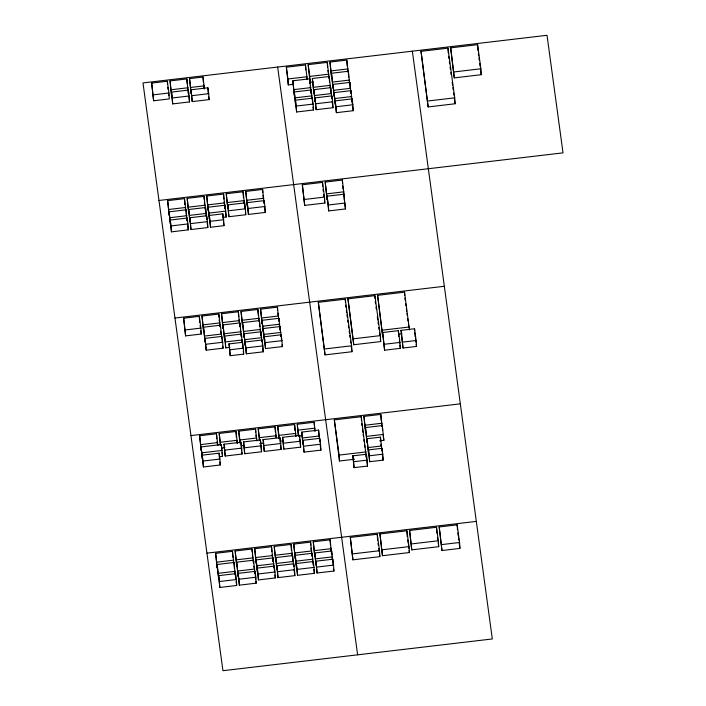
<?xml version="1.0" encoding="UTF-8"?>
<svg xmlns="http://www.w3.org/2000/svg" width="706" height="706" viewBox="0 0 706 706"><rect width="100%" height="100%" fill="white"/><g stroke="black" fill="none" stroke-linecap="round" stroke-linejoin="round"><path stroke-width="1.06" d="M151.666 83.087L167.331 81.243L168.937 92.998L169.281 98.928L153.617 100.773L151.666 83.087L153.617 100.773M170.031 80.925L171.576 95.672L170.031 80.925L186.861 78.94L188.414 93.686L188.149 91.727M189.552 78.622L191.105 93.368L189.552 78.622L203.028 77.042L204.405 88.824M293.608 84.279L288.304 84.905L286.354 67.22L305.469 64.97L307.242 79.69M310.949 91.586L311.214 93.545L308.16 64.652L327.275 62.393L329.111 78.101M329.967 62.075L331.52 76.822L329.967 62.075L346.805 60.089L348.182 71.871M421.032 51.344L447.975 48.167L454.726 97.834L455.079 103.764L428.145 106.941L421.032 51.344L428.145 106.941M450.666 47.849L477.6 44.681L480.883 68.782L481.227 74.704L454.293 77.881L450.666 47.849L454.293 77.881M171.223 89.741L188.061 87.756M190.752 87.438L204.228 85.858M331.167 70.891L348.005 68.914M171.549 92.098L188.378 90.112L189.182 95.99L189.535 101.92L172.696 103.906L171.549 92.098L172.696 103.906M191.079 89.794L207.908 87.809L208.711 93.686L209.064 99.617L192.226 101.602L191.079 89.794L192.226 101.602M331.485 73.248L333.038 87.994L331.485 73.248L348.323 71.262L349.699 83.043M153.264 94.842L168.937 92.998M288.304 84.905L287.951 78.975L307.066 76.725M313.296 81.958L310.11 82.328L309.757 76.407L328.872 74.148M292.831 80.784L294.376 95.531L292.831 80.784L309.66 78.807L309.96 83.74M312.352 78.49L313.905 93.227L312.352 78.49L329.19 76.504L330.567 88.285M172.343 97.975L189.182 95.99M191.873 95.672L208.711 93.686M332.685 82.064L349.523 80.078M333.003 84.411L334.159 96.219L333.003 84.411L349.841 82.425L350.935 93.245L350.591 91.295M294.023 89.6L310.861 87.623M313.552 87.306L330.39 85.32M453.94 71.95L480.883 68.782M294.349 91.956L295.496 103.764L294.349 91.956L311.178 89.971L312.158 98.814M313.879 89.653L315.026 101.461L313.879 89.653L330.708 87.668L331.802 98.487M333.806 90.289L350.644 88.303M334.123 92.645L335.279 104.453L334.123 92.645L350.961 90.659L352.109 102.467M295.143 97.834L311.981 95.848M314.673 95.531L331.511 93.545M295.47 100.181L312.299 98.205L313.102 104.082L313.455 110.004L296.617 111.989L295.47 100.181L296.617 111.989M314.991 97.887L331.829 95.901L332.632 101.779L332.985 107.709L316.147 109.686L314.991 97.887L316.147 109.686M334.926 98.522L351.756 96.537M335.244 100.87L352.082 98.884L352.876 104.762L353.229 110.692L336.391 112.678L335.244 100.87L336.391 112.678M296.264 106.059L313.102 104.082M315.794 103.764L332.632 101.779M336.047 106.747L352.876 104.762M427.792 101.011L454.726 97.834M158.974 200.478L563.017 152.858L547.026 35.3L142.983 82.92L222.937 670.7L492.311 638.956L412.348 51.176M167.657 200.645L169.211 215.392L167.657 200.645L184.495 198.66L185.872 210.441M187.187 198.342L188.74 213.088L187.187 198.342L204.025 196.365L205.517 210.114M206.717 196.047L208.27 210.785L206.717 196.047L223.555 194.062L225.108 208.808L224.835 206.849M226.247 193.744L227.8 208.491L226.247 193.744L243.085 191.758L244.461 203.54M245.776 191.441L247.329 206.187L245.776 191.441L262.614 189.455L264.106 203.213M302.344 184.778L322.501 182.395L324.504 197.089L324.857 203.019L304.692 205.402L302.344 184.778L304.692 205.402M325.201 182.077L327.152 199.763L325.201 182.077L342.366 180.056L344.316 197.742M168.858 209.461L185.696 207.476M188.387 207.158L205.225 205.181M207.917 204.864L224.755 202.878M227.447 202.56L244.285 200.575M246.976 200.257L263.815 198.271M169.175 211.818L170.331 223.625L169.175 211.818L186.013 209.832L187.108 220.651M188.705 209.514L189.861 221.322L188.705 209.514L205.543 207.529L206.699 219.337M208.235 207.211L209.391 219.019L208.235 207.211L225.073 205.225L226.22 217.033L223.07 217.404M227.764 204.908L244.603 202.922L245.406 208.808L245.75 214.73L228.92 216.716L227.764 204.908L228.92 216.716M247.294 202.613L264.132 200.628L264.926 206.505L265.279 212.435L248.45 214.412L247.294 202.613L248.45 214.412M326.799 193.832L343.963 191.811M343.443 191.326L345.508 208.95L328.669 210.935L327.116 196.189L343.954 194.203L344.069 196.18M304.339 199.471L324.504 197.089M169.978 217.695L186.816 215.709M189.508 215.392L206.346 213.406M209.038 213.088L225.876 211.103M228.567 210.785L245.406 208.808M248.097 208.491L264.926 206.505M170.296 220.043L187.134 218.057L187.937 223.934L188.281 229.865L171.452 231.85L170.296 220.043L171.452 231.85M189.826 217.739L206.664 215.762L207.467 221.64L207.811 227.561L190.982 229.547L189.826 217.739L190.982 229.547M209.355 215.445L222.822 213.856L223.625 219.734L223.978 225.664L210.512 227.244L209.355 215.445L210.512 227.244M328.669 210.935L328.316 205.005L345.155 203.019M171.099 225.92L187.937 223.934M190.629 223.617L207.467 221.64M210.159 221.322L223.625 219.734M174.964 318.035L444.33 286.283M183.648 318.203L199.304 316.359L200.91 328.113L201.263 334.044L185.607 335.888L183.648 318.203L185.607 335.888M202.004 316.041L203.549 330.787L202.004 316.041L218.834 314.055L220.272 326.825M221.534 313.738L223.078 328.484L221.534 313.738L238.363 311.752L239.916 326.499L239.652 324.539M241.064 311.434L242.608 326.181L241.064 311.434L257.893 309.457L259.27 321.239M260.585 309.14L262.138 323.877L260.585 309.14L277.423 307.154L278.914 320.912L278.579 318.962M318.335 302.327L345.269 299.159L351.614 345.79L351.967 351.712L325.034 354.889L318.335 302.327L325.034 354.889M347.97 298.841L374.904 295.664L380.34 335.632L380.693 341.563L353.759 344.74L347.97 298.841L353.759 344.74M377.595 295.346L382.687 336.1L377.595 295.346L404.529 292.169L409.445 329.958M203.204 324.857L220.034 322.871M222.734 322.554L239.563 320.568M242.255 320.25L259.093 318.274M261.785 317.956L278.623 315.97M203.522 327.205L205.075 341.951L203.522 327.205L220.36 325.228L221.79 337.998M223.052 324.91L224.605 339.657L223.052 324.91L239.881 322.924L241.381 336.683M242.582 322.607L244.135 337.353L242.582 322.607L259.411 320.621L260.964 335.368M262.111 320.303L263.259 332.111L262.111 320.303L278.941 318.318L280.097 330.126M185.254 329.958L200.91 328.113M262.906 326.181L279.744 324.195M263.223 328.537L264.379 340.336L263.223 328.537L280.061 326.551L281.094 336.383M204.722 336.03L221.552 334.044M224.252 333.726L241.081 331.741M243.782 331.423L260.611 329.437M205.04 338.377L221.878 336.391L222.672 342.269L223.025 348.199L206.196 350.185L205.04 338.377L206.196 350.185M229.927 347.387L225.717 347.881L224.57 336.074L241.408 334.088L242.379 342.931M244.1 333.77L245.247 345.578L244.1 333.77L260.938 331.794L261.97 341.616M264.026 334.415L280.864 332.429M264.344 336.762L281.182 334.776L281.985 340.654L282.338 346.584L265.5 348.57L264.344 336.762L265.5 348.57M205.843 344.254L222.672 342.269M225.717 347.881L225.373 341.951L242.202 339.965M244.894 339.648L261.732 337.671M229.053 343.91L242.52 342.322L243.323 348.199L243.676 354.13L230.209 355.709L229.053 343.91L230.209 355.709M245.22 342.004L262.05 340.018L262.853 345.896L263.206 351.826L246.368 353.812L245.22 342.004L246.368 353.812M265.147 342.639L281.985 340.654M382.334 330.17L409.268 326.993M229.856 349.788L243.323 348.199M246.015 347.881L262.853 345.896M382.652 332.517L398.369 330.664L399.975 342.428L400.328 348.349L384.602 350.202L382.652 332.517L384.602 350.202M401.07 330.346L414.537 328.767L416.134 340.521L416.487 346.443L403.02 348.032L401.07 330.346L403.02 348.032M353.406 338.809L380.34 335.632M398.846 334.194L402.076 333.814M324.681 348.958L351.614 345.79M384.249 344.272L399.975 342.428M402.667 342.11L416.134 340.521M190.955 435.584L460.321 403.841M199.648 435.761L201.192 450.507L199.648 435.761L216.477 433.775L217.854 445.557M220.325 445.265L219.178 433.458L236.007 431.472L237.384 443.253M239.855 442.962L238.699 431.154L255.537 429.169L256.913 440.95M259.384 440.659L258.228 428.851L275.066 426.874L276.381 437.667M278.914 438.364L277.758 426.556L294.596 424.571L295.973 436.352M297.288 424.253L298.444 436.061L297.288 424.253L314.126 422.267L315.097 431.11M354.553 459.235L339.471 461.009L334.326 419.885L361.26 416.716L366.405 457.841L366.114 455.705M363.961 416.399L365.514 431.137L363.961 416.399L380.79 414.413L382.167 426.195M298.091 430.13L314.929 428.145M301.78 432.081L302.927 443.889L301.78 432.081L318.609 430.104L319.765 441.903L319.5 439.944M200.848 444.577L217.677 442.591M220.546 445.239L220.369 442.274L237.207 440.288M240.075 442.936L239.899 439.97L256.737 437.994M259.605 440.632L259.429 437.676L276.267 435.69M279.135 438.338L278.958 435.373L295.796 433.387M365.161 425.215L381.99 423.229M201.166 446.924L202.313 458.732L201.166 446.924L221.366 444.551L222.522 456.35L219.328 456.729M224.058 444.233L240.896 442.247L241.699 448.125L242.043 454.055L225.214 456.032L224.058 444.233L225.214 456.032M243.588 441.93L260.426 439.944L261.22 445.821L261.573 451.752L244.744 453.737L243.588 441.93L244.744 453.737M263.117 439.626L279.955 437.641L280.75 443.518L281.103 449.448L264.273 451.434L263.117 439.626L264.273 451.434M282.647 437.323L299.485 435.337L300.279 441.215L300.632 447.145L283.803 449.131L282.647 437.323L283.803 449.131M365.479 427.562L367.032 442.309L365.479 427.562L382.317 425.577L383.861 440.323L379.651 440.818M299.494 435.937L302.653 435.567M302.574 437.958L319.412 435.981M221.781 448.081L224.932 447.71M241.311 445.777L244.461 445.407M259.782 443.597L263.991 443.103M280.361 441.171L283.521 440.8M302.892 440.315L319.73 438.329L320.533 444.206L320.886 450.137L304.048 452.122L302.892 440.315L304.048 452.122M201.96 452.802L222.169 450.428M224.861 450.11L241.699 448.125M244.391 447.807L261.22 445.821M263.92 445.504L280.75 443.518M283.45 443.2L300.279 441.215M202.287 455.158L219.116 453.173L219.919 459.05L220.272 464.98L203.434 466.966L202.287 455.158L203.434 466.966M366.679 436.379L383.508 434.393M303.695 446.192L320.533 444.206M366.996 438.735L368.55 453.473L366.996 438.735L380.463 437.146L381.955 450.905M203.081 461.036L219.919 459.05M368.197 447.551L381.664 445.963M368.514 449.899L381.981 448.31L382.784 454.187L383.137 460.118L369.67 461.706L368.514 449.899L369.67 461.706M339.471 461.009L339.118 455.088L366.052 451.911M352.903 455.847L366.37 454.258L367.173 460.135L367.526 466.066L354.059 467.654L352.903 455.847L354.059 467.654M369.317 455.776L382.784 454.187M353.706 461.724L367.173 460.135M206.946 553.142L476.312 521.399M215.639 553.319L217.192 568.065L215.639 553.319L232.468 551.333L233.845 563.114M235.169 551.015L236.722 565.762L235.169 551.015L251.998 549.03L253.498 562.788M254.698 548.712L256.243 563.459L254.698 548.712L271.528 546.726L273.081 561.473L272.145 554.616M274.228 546.409L275.772 561.155L274.228 546.409L291.057 544.423L292.434 556.204M293.749 544.114L295.302 558.852L293.749 544.114L310.587 542.129L312.078 555.887M313.279 541.811L314.832 556.557L313.279 541.811L330.117 539.825L331.67 554.572L331.405 552.613M350.317 537.442L377.26 534.265L379.493 550.724L379.846 556.655L352.912 559.832L350.317 537.442L352.912 559.832M379.952 533.948L406.885 530.78L409.039 546.612L409.392 552.542L382.458 555.719L379.952 533.948L382.458 555.719M409.577 530.462L436.52 527.285L438.347 540.752L438.7 546.682L411.766 549.85L409.577 530.462L411.766 549.85M439.211 526.967L457.17 524.849L459.571 542.482L459.924 548.412L441.965 550.53L439.211 526.967L441.965 550.53M216.839 562.135L233.668 560.149M236.369 559.832L253.198 557.846M255.899 557.528L272.728 555.543M275.419 555.225L292.258 553.248M294.949 552.93L311.787 550.945M314.479 550.627L331.317 548.641M217.157 564.482L218.71 579.229L217.157 564.482L233.995 562.497L235.539 577.243M236.686 562.179L238.24 576.926L236.686 562.179L253.525 560.202L254.954 572.963M256.216 559.884L257.363 571.683L256.216 559.884L273.045 557.899L274.087 567.73M275.746 557.581L276.893 569.389L275.746 557.581L292.575 555.596L293.67 566.415L293.334 564.465M295.276 555.278L296.423 567.086L295.276 555.278L312.105 553.292L313.261 565.1M314.805 552.975L315.953 564.782L314.805 552.975L331.635 550.989L332.614 559.832M411.413 543.92L438.347 540.752M382.105 549.789L409.039 546.612M352.559 553.901L379.493 550.724M257.01 565.762L273.849 563.776M276.54 563.459L293.378 561.473M296.07 561.155L312.908 559.17M315.6 558.852L332.438 556.866M441.612 544.6L459.571 542.482M257.337 568.109L274.166 566.124L274.969 572.001L275.322 577.932L258.484 579.917L257.337 568.109L258.484 579.917M276.867 565.806L293.696 563.82L294.499 569.698L294.852 575.628L278.014 577.614L276.867 565.806L278.014 577.614M296.388 563.503L313.226 561.526L314.029 567.403L314.382 573.325L297.544 575.311L296.388 563.503L297.544 575.311M315.917 561.208L332.755 559.223L333.559 565.1L333.912 571.03L317.073 573.007L315.917 561.208L317.073 573.007M218.357 573.298L235.195 571.313M237.887 570.995L254.716 569.018M218.675 575.655L235.513 573.669L236.307 579.547L236.66 585.477L219.831 587.463L218.675 575.655L219.831 587.463M238.204 573.351L255.042 571.366L255.837 577.243L256.19 583.174L239.36 585.159L238.204 573.351L239.36 585.159M258.131 573.987L274.969 572.001M277.661 571.683L294.499 569.698M297.191 569.38L314.029 567.403M316.72 567.086L333.559 565.1M219.478 581.532L236.307 579.547M239.007 579.229L255.837 577.243M478.377 53.753L478.668 55.845M478.95 57.945L479.233 60.036M479.665 63.178L480.089 66.32M480.38 68.42L481.227 74.704M448.619 56.259L448.91 58.422M449.351 61.66L449.643 63.814M450.084 67.052L450.375 69.214M450.816 72.453L451.116 74.615M452.14 82.17L452.581 85.408M452.873 87.57L453.173 89.733M453.614 92.971L453.905 95.125M454.346 98.372L455.079 103.764M457.806 532.853L458.229 535.969M458.512 538.043L458.794 540.116M459.218 543.223L459.924 548.412M415.181 336.833L414.766 332.711M415.472 338.968L415.905 342.172M416.196 344.307L416.487 346.443M404.882 298.1L405.182 300.279M405.623 303.545L405.924 305.716M406.365 308.981L406.665 311.161M406.956 313.332L407.256 315.511M407.697 318.777L407.997 320.956M408.439 324.222L408.73 326.393M437.438 537.354L437.711 539.428M438.135 542.535L438.7 546.682M399.305 340.874L399.596 343.01M399.887 345.146L400.328 348.349M347.687 69.938L347.952 71.897M349.073 80.131L349.47 83.07M351.314 96.59L351.712 99.528M352.7 106.774L353.229 110.692M375.257 301.594L375.548 303.756M375.989 306.995L376.28 309.157M377.313 316.72L377.754 319.959M378.045 322.121L378.337 324.275M378.778 327.522L379.078 329.676M379.519 332.923L379.81 335.076M380.252 338.324L380.693 341.563M407.671 539.869L408.103 543.038M408.386 545.147L408.818 548.315M409.109 550.433L409.392 552.542M381.549 423.282L381.946 426.221M383.067 434.446L383.861 440.323M380.949 444.048L381.214 446.007M381.619 448.945L381.884 450.913M382.334 454.24L383.137 460.118M327.919 70.459L328.211 72.594M328.643 75.807L328.934 77.942M330.073 86.353L330.346 88.312M331.467 96.537L331.732 98.496M332.182 101.832L332.985 107.709M342.71 185.987L343.151 189.19M344.837 204.052L345.508 208.95M345.622 305.089L345.922 307.251M346.364 310.508L346.655 312.679M346.955 314.841L347.246 317.012M347.687 320.268L347.987 322.439M348.429 325.687L348.72 327.858M349.161 331.114L349.461 333.276M349.752 335.447L350.052 337.618M350.494 340.874L350.785 343.037M351.226 346.293L351.967 351.712M361.763 423.706L362.054 425.842M362.487 429.036L362.919 432.24M363.211 434.375L363.502 436.502M363.934 439.706L364.225 441.841M364.667 445.036L364.958 447.172M365.39 450.375L365.682 452.502M366.723 460.188L367.526 466.066M378.028 543.285L378.31 545.341M378.725 548.43L379.148 551.51M379.431 553.566L379.846 556.655M327.116 196.189L328.316 205.005M308.16 64.652L309.757 76.407M310.278 86.688L310.684 89.627M311.664 96.881L311.937 98.84M313.049 107.065L313.455 110.004M323.004 189.376L323.286 191.476M323.71 194.627L324.001 196.727M324.425 199.869L324.857 203.019M306.686 77.307L306.978 79.443M286.354 67.22L287.951 78.975M334.326 419.885L339.118 455.088M277.661 67.044L357.624 654.824M320.215 445.239L320.886 450.137M314.479 428.198L314.876 431.137M330.735 547.715L331.14 550.654M332.12 557.899L332.385 559.858M333.638 569.071L333.912 571.03M300.632 447.145L299.715 439.291M262.967 195.386L263.364 198.324M263.629 200.283L264.026 203.222M264.485 206.549L265.279 212.435M295.479 434.419L295.752 436.379M310.94 548.05L311.205 550.009M311.743 553.936L312.008 555.896M312.458 559.223L312.723 561.182M313.843 569.407L314.382 573.325M277.776 313.085L278.04 315.044M279.294 324.248L279.7 327.187M280.679 334.441L280.944 336.4M282.065 344.625L282.338 346.584M280.573 445.53L281.103 449.448M277.758 426.556L278.958 435.373M243.967 201.607L244.232 203.566M245.353 211.791L245.75 214.73M275.684 434.755L276.09 437.694M291.949 554.272L292.213 556.231M294.049 569.751L294.852 575.628M258.784 319.297L259.049 321.256M260.17 329.49L260.567 332.429M261.555 339.674L261.82 341.633M263.206 351.826L262.288 343.972M260.911 446.854L261.573 451.752M258.228 428.851L259.429 437.676M224.173 201.951L224.57 204.89M225.558 212.135L226.22 217.033M255.89 435.099L256.154 437.058M273.531 564.809L273.937 567.748M274.925 574.993L275.322 577.932M208.667 96.678L209.064 99.617M238.981 319.641L239.387 322.58M240.367 329.834L240.64 331.794M241.037 334.732L241.302 336.691M241.761 340.018L242.158 342.957M243.279 351.191L243.676 354.13M223.44 221.746L223.978 225.664M203.646 84.923L204.175 88.841M241.514 450.137L240.896 442.247M241.779 452.096L242.043 454.055M238.699 431.154L239.899 439.97M224.57 336.074L225.373 341.951M204.378 202.287L204.643 204.246M205.04 207.185L205.446 210.123M206.293 216.398L205.543 207.529M207.149 222.664L207.811 227.561M236.898 441.321L237.163 443.28M252.351 554.96L252.624 556.919M253.154 560.838L253.419 562.797M253.869 566.124L254.142 568.083M254.539 571.022L254.804 572.981M255.66 579.255L255.042 571.366M255.925 581.215L256.19 583.174M187.478 86.829L187.884 89.768M188.864 97.022L189.535 101.92M219.187 319.986L219.451 321.945M219.857 324.884L220.122 326.843M220.704 331.149L220.978 333.108M221.375 336.047L221.64 338.015M222.761 346.24L223.025 348.199M221.984 452.431L222.522 456.35M219.178 433.458L220.369 442.274M185.378 208.508L185.643 210.467M186.763 218.701L187.037 220.66M187.487 223.987L188.281 229.865M217.095 441.665L217.633 445.583M219.875 462.042L220.272 464.98M233.359 561.182L233.624 563.141M234.745 571.366L235.142 574.305M236.131 581.559L236.66 585.477M167.684 87.173L167.975 89.309M168.416 92.512L168.849 95.725M200.098 325.492L200.389 327.628M200.822 330.84L201.263 334.044M477.6 44.681L477.953 50.611M447.975 48.167L448.266 53.109M457.17 524.849L457.462 529.791M436.52 527.285L436.873 533.215M414.537 328.767L414.651 330.743M404.529 292.169L404.706 295.134M398.369 330.664L398.722 336.594M406.885 530.78L407.238 536.701M374.904 295.664L375.08 298.629M382.317 425.577L382.608 430.519M380.79 414.413L381.143 420.344M381.981 448.31L382.105 450.287M380.463 437.146L380.702 441.1M352.082 98.884L352.373 103.826M350.961 90.659L351.076 92.636M377.26 534.265L377.613 540.196M349.841 82.425L350.194 88.356M348.323 71.262L348.676 77.192M346.805 60.089L347.158 66.02M366.37 454.258L366.608 458.212M361.26 416.716L361.498 420.661M344.184 198.157L344.307 200.133M342.366 180.056L342.542 183.022M345.269 299.159L345.446 302.124M331.829 95.901L332.005 98.866M330.708 87.668L331.061 93.598M329.19 76.504L329.543 82.434M327.275 62.393L327.566 67.335M322.501 182.395L322.739 186.349M312.299 98.205L312.652 104.126M311.178 89.971L311.417 93.924M305.469 64.97L305.76 69.903M332.755 559.223L333.108 565.153M331.635 550.989L331.873 554.942M330.117 539.825L330.408 544.767M319.73 438.329L319.906 441.294M318.609 430.104L318.962 436.026M314.126 422.267L314.302 425.233M313.226 561.526L313.464 565.471M312.105 553.292L312.281 556.257M310.587 542.129L310.764 545.094M299.485 435.337L299.6 437.314M294.596 424.571L294.949 430.501M281.182 334.776L281.535 340.707M280.061 326.551L280.3 330.505M293.696 563.82L293.873 566.786M278.941 318.318L279.117 321.283M292.575 555.596L292.928 561.526M277.423 307.154L277.599 310.119M291.057 544.423L291.41 550.353M279.955 437.641L280.247 442.583M264.132 200.628L264.247 202.604M262.614 189.455L262.791 192.42M275.066 426.874L275.358 431.807M262.05 340.018L262.173 341.995M260.938 331.794L261.229 336.727M274.166 566.124L274.519 572.054M259.411 320.621L259.764 326.551M273.045 557.899L273.284 561.852M257.893 309.457L258.246 315.379M271.528 546.726L271.828 551.668M260.426 439.944L260.655 443.897M244.603 202.922L244.956 208.852M243.085 191.758L243.438 197.689M255.537 429.169L255.713 432.134M242.52 342.322L242.82 347.264M241.408 334.088L241.584 337.053M239.881 322.924L240.119 326.878M253.525 560.202L253.639 562.17M238.363 311.752L238.663 316.694M251.998 549.03L252.174 551.995M225.073 205.225L225.311 209.179M223.555 194.062L223.846 199.004M236.007 431.472L236.36 437.402M222.822 213.856L223.122 218.798M207.908 87.809L208.261 93.739M222.055 339.357L222.231 342.322M235.513 573.669L235.804 578.611M220.36 325.228L220.475 327.205M233.995 562.497L234.348 568.427M218.834 314.055L219.01 317.02M232.468 551.333L232.821 557.263M203.028 77.042L203.319 81.975M221.366 444.551L221.719 450.472M206.664 215.762L206.902 219.707M204.025 196.365L204.202 199.33M219.116 453.173L219.469 459.103M216.477 433.775L216.777 438.717M188.378 90.112L188.617 94.066M186.861 78.94L187.161 83.882M199.304 316.359L199.657 322.289M187.134 218.057L187.311 221.022M186.013 209.832L186.366 215.762M184.495 198.66L184.848 204.59M167.331 81.243L167.507 84.208"/></g></svg>
